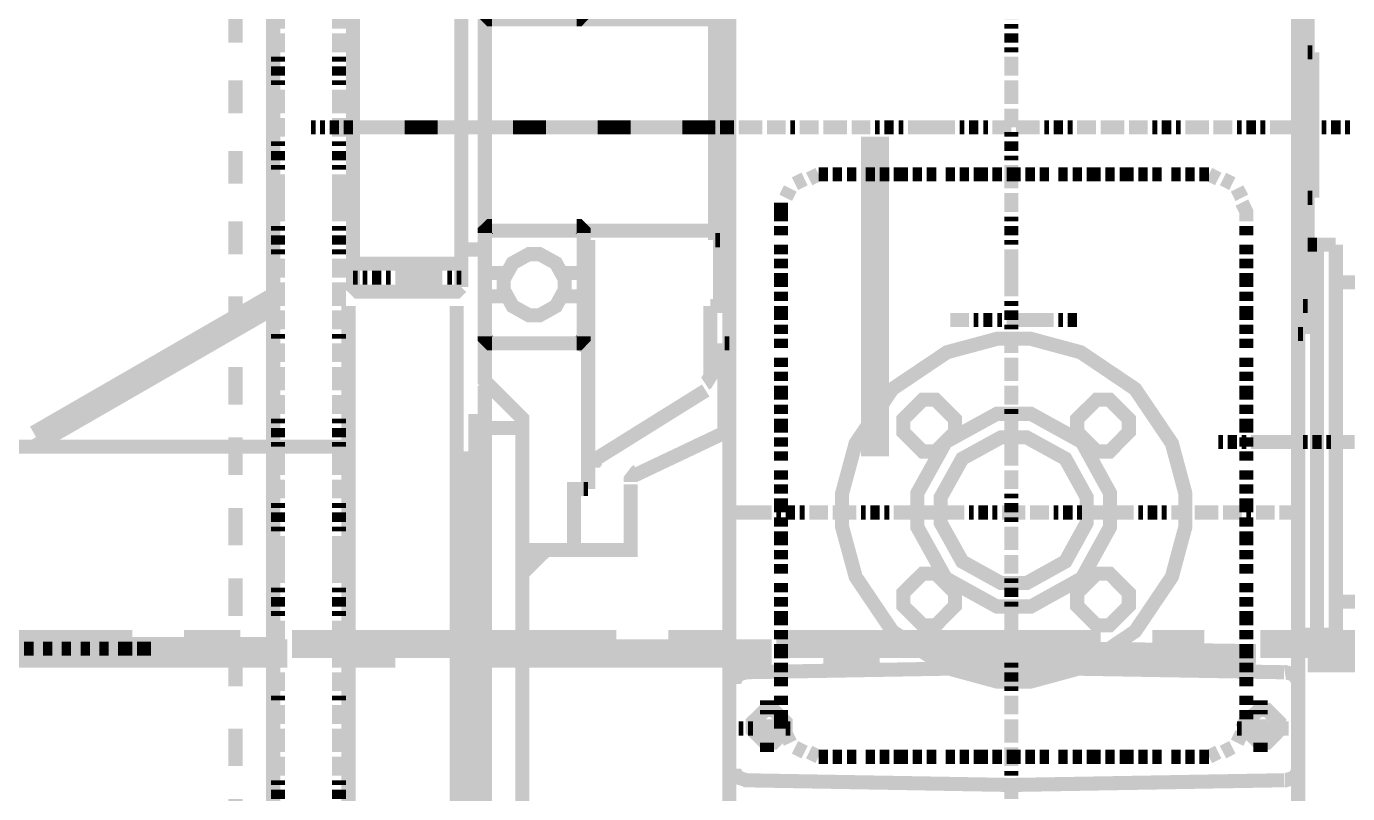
# Model space of a CAD drawing. Extents: x 0.2 to 11.5, y 0.7 to 15.9.
# Drawn here: x 8.4547 to 8.9231, y 9.263 to 9.5353 of the extents above; entities that cross this region are included whole.
import ezdxf

# ---------------------------------------------------------------- set-up
doc = ezdxf.new("R2010")
doc.units = 0
doc.layers.get('0').update_dxf_attribs({"linetype": 'CONTINUOUS'})

msp = doc.modelspace()

# ---------------------------------------------------------------- linework, layer by layer
at = {"color": 5, "const_width": 0.005}
for points in [[(8.54221, 4.55778), (8.54221, 14.0694)], [(8.54221, 9.96278), (8.54221, 4.91943)], [(8.52886, 9.52946), (8.52886, 9.54113)], [(8.52886, 9.50444), (8.52886, 9.51611)], [(8.52886, 9.47944), (8.52886, 9.4911)], [(8.52886, 9.45443), (8.52886, 9.4661)], [(8.52886, 9.42611), (8.52886, 9.43946)], [(8.52886, 9.4011), (8.52886, 9.41444)], [(8.52886, 9.37608), (8.52886, 9.38943)], [(8.52886, 9.35113), (8.52886, 9.36442)], [(8.52886, 9.32611), (8.52886, 9.33946)], [(8.52886, 9.30111), (8.52886, 9.31446)], [(8.52886, 9.27279), (8.52886, 9.28614)], [(8.52886, 9.24778), (8.52886, 9.26113)]]:
    msp.add_lwpolyline(points, dxfattribs=at)
at = {"color": 1}
for points, const_width in [([(8.70389, 9.25776), (8.70389, 9.65608)], 0.005), ([(8.90554, 9.25776), (8.90554, 9.65608)], 0.005), ([(8.57053, 9.49946), (8.57053, 9.55778), (8.57221, 9.55946), (8.60721, 9.55946), (8.60889, 9.55778)], 0.005), ([(8.60889, 9.49946), (8.60889, 9.55778)], 0.005), ([(8.54389, 9.53444), (8.54389, 9.53614), (8.54389, 9.53776), (8.54389, 9.53944), (8.54389, 9.54113), (8.54389, 9.54275)], 0.005), ([(8.54389, 9.53444), (8.54389, 9.53614), (8.54389, 9.53776), (8.54389, 9.53944), (8.54389, 9.54113), (8.54389, 9.54275)], 0.005), ([(8.56554, 9.53444), (8.56554, 9.53614), (8.56554, 9.53776), (8.56554, 9.53944), (8.56554, 9.54113), (8.56554, 9.54275)], 0.005), ([(8.56554, 9.53444), (8.56554, 9.53614), (8.56554, 9.53776), (8.56554, 9.53944), (8.56554, 9.54113), (8.56554, 9.54275)], 0.005), ([(8.61724, 9.45611), (8.61724, 9.54443)], 0.005), ([(8.61724, 9.53776), (8.69889, 9.53776)], 0.005), ([(8.54389, 9.5261), (8.54389, 9.52778), (8.54389, 9.52946), (8.54389, 9.53108), (8.54389, 9.53276)], 0.005), ([(8.54389, 9.5261), (8.54389, 9.52778), (8.54389, 9.52946), (8.54389, 9.53108), (8.54389, 9.53276)], 0.005), ([(8.56554, 9.5261), (8.56554, 9.52778), (8.56554, 9.52946), (8.56554, 9.53108), (8.56554, 9.53276)], 0.005), ([(8.56554, 9.5261), (8.56554, 9.52778), (8.56554, 9.52946), (8.56554, 9.53108), (8.56554, 9.53276)], 0.005), ([(8.54389, 9.52279), (8.54389, 9.52447)], 0.005), ([(8.54389, 9.52279), (8.54389, 9.52447)], 0.005), ([(8.56554, 9.52279), (8.56554, 9.52447)], 0.005), ([(8.56554, 9.52279), (8.56554, 9.52447)], 0.005), ([(8.54389, 9.51779), (8.54389, 9.51942), (8.54389, 9.52111)], 0.005), ([(8.54389, 9.51779), (8.54389, 9.51942), (8.54389, 9.52111)], 0.005), ([(8.56554, 9.51779), (8.56554, 9.51942), (8.56554, 9.52111)], 0.005), ([(8.56554, 9.51779), (8.56554, 9.51942), (8.56554, 9.52111)], 0.005), ([(8.54389, 9.51443), (8.54389, 9.51611)], 0.005), ([(8.54389, 9.51443), (8.54389, 9.51611)], 0.005), ([(8.56554, 9.51443), (8.56554, 9.51611)], 0.005), ([(8.56554, 9.51443), (8.56554, 9.51611)], 0.005), ([(8.54389, 9.50444), (8.54389, 9.50612), (8.54389, 9.50776), (8.54389, 9.50944), (8.54389, 9.51113), (8.54389, 9.51281)], 0.005), ([(8.54389, 9.50444), (8.54389, 9.50612), (8.54389, 9.50776), (8.54389, 9.50944), (8.54389, 9.51113), (8.54389, 9.51281)], 0.005), ([(8.56554, 9.50444), (8.56554, 9.50612), (8.56554, 9.50776), (8.56554, 9.50944), (8.56554, 9.51113), (8.56554, 9.51281)], 0.005), ([(8.56554, 9.50444), (8.56554, 9.50612), (8.56554, 9.50776), (8.56554, 9.50944), (8.56554, 9.51113), (8.56554, 9.51281)], 0.005), ([(8.54389, 9.4961), (8.54389, 9.49778), (8.54389, 9.49946), (8.54389, 9.50108), (8.54389, 9.50276)], 0.005), ([(8.54389, 9.4961), (8.54389, 9.49778), (8.54389, 9.49946), (8.54389, 9.50108), (8.54389, 9.50276)], 0.005), ([(8.56554, 9.4961), (8.56554, 9.49778), (8.56554, 9.49946), (8.56554, 9.50108), (8.56554, 9.50276)], 0.005), ([(8.56554, 9.4961), (8.56554, 9.49778), (8.56554, 9.49946), (8.56554, 9.50108), (8.56554, 9.50276)], 0.005), ([(8.57053, 9.49946), (8.57053, 9.44276), (8.57221, 9.44114), (8.60721, 9.44114), (8.60889, 9.44276)], 0.005), ([(8.60889, 9.49946), (8.60889, 9.44276)], 0.005), ([(8.54389, 9.49278), (8.54389, 9.49447)], 0.005), ([(8.54389, 9.49278), (8.54389, 9.49447)], 0.005), ([(8.54389, 9.48779), (8.54389, 9.48942), (8.54389, 9.4911)], 0.005), ([(8.54389, 9.48779), (8.54389, 9.48942), (8.54389, 9.4911)], 0.005), ([(8.56554, 9.49278), (8.56554, 9.49447)], 0.005), ([(8.56554, 9.49278), (8.56554, 9.49447)], 0.005), ([(8.56554, 9.48779), (8.56554, 9.48942), (8.56554, 9.4911)], 0.005), ([(8.56554, 9.48779), (8.56554, 9.48942), (8.56554, 9.4911)], 0.005), ([(8.54389, 9.48443), (8.54389, 9.48611)], 0.005), ([(8.54389, 9.48443), (8.54389, 9.48611)], 0.005), ([(8.56554, 9.48443), (8.56554, 9.48611)], 0.005), ([(8.56554, 9.48443), (8.56554, 9.48611)], 0.005), ([(8.54389, 9.4661), (8.54389, 9.46778), (8.54389, 9.46946), (8.54389, 9.47114), (8.54389, 9.47276), (8.54389, 9.47444), (8.54389, 9.47613), (8.54389, 9.47775), (8.54389, 9.47944), (8.54389, 9.48112), (8.54389, 9.48281)], 0.005), ([(8.54389, 9.4661), (8.54389, 9.46778), (8.54389, 9.46946), (8.54389, 9.47114), (8.54389, 9.47276), (8.54389, 9.47444), (8.54389, 9.47613), (8.54389, 9.47775), (8.54389, 9.47944), (8.54389, 9.48112), (8.54389, 9.48281)], 0.005), ([(8.56554, 9.4661), (8.56554, 9.46778), (8.56554, 9.46946), (8.56554, 9.47114), (8.56554, 9.47276), (8.56554, 9.47444), (8.56554, 9.47613), (8.56554, 9.47775), (8.56554, 9.47944), (8.56554, 9.48112), (8.56554, 9.48281)], 0.005), ([(8.56554, 9.4661), (8.56554, 9.46778), (8.56554, 9.46946), (8.56554, 9.47114), (8.56554, 9.47276), (8.56554, 9.47444), (8.56554, 9.47613), (8.56554, 9.47775), (8.56554, 9.47944), (8.56554, 9.48112), (8.56554, 9.48281)], 0.005), ([(8.54389, 9.46278), (8.54389, 9.46446)], 0.005), ([(8.54389, 9.46278), (8.54389, 9.46446)], 0.005), ([(8.56554, 9.46278), (8.56554, 9.46446)], 0.005), ([(8.56554, 9.46278), (8.56554, 9.46446)], 0.005), ([(8.61724, 9.46278), (8.69889, 9.46278)], 0.005), ([(8.54389, 9.45779), (8.54389, 9.45942), (8.54389, 9.4611)], 0.005), ([(8.54389, 9.45779), (8.54389, 9.45942), (8.54389, 9.4611)], 0.005), ([(8.56554, 9.45779), (8.56554, 9.45942), (8.56554, 9.4611)], 0.005), ([(8.56554, 9.45779), (8.56554, 9.45942), (8.56554, 9.4611)], 0.005), ([(8.54389, 9.45443), (8.54389, 9.45611)], 0.005), ([(8.54389, 9.45443), (8.54389, 9.45611)], 0.005), ([(8.56554, 9.45443), (8.56554, 9.45611)], 0.005), ([(8.56554, 9.45443), (8.56554, 9.45611)], 0.005), ([(8.60889, 9.45611), (8.61724, 9.45611)], 0.005), ([(8.9089, 9.45779), (8.91222, 9.45779)], 0.005), ([(8.91889, 9.45779), (8.91222, 9.45779)], 0.005), ([(8.91889, 9.45779), (8.91889, 9.31944)], 0.005), ([(8.54389, 9.44612), (8.54389, 9.44775), (8.54389, 9.44943), (8.54389, 9.45111), (8.54389, 9.45281)], 0.005), ([(8.54389, 9.44612), (8.54389, 9.44775), (8.54389, 9.44943), (8.54389, 9.45111), (8.54389, 9.45281)], 0.005), ([(8.56554, 9.44612), (8.56554, 9.44775), (8.56554, 9.44943), (8.56554, 9.45111), (8.56554, 9.45281)], 0.005), ([(8.56554, 9.44612), (8.56554, 9.44775), (8.56554, 9.44943), (8.56554, 9.45111), (8.56554, 9.45281)], 0.005), ([(8.54389, 9.43608), (8.54389, 9.43778), (8.54389, 9.43946), (8.54389, 9.44114), (8.54389, 9.44276), (8.54389, 9.44444)], 0.005), ([(8.54389, 9.43608), (8.54389, 9.43778), (8.54389, 9.43946), (8.54389, 9.44114), (8.54389, 9.44276), (8.54389, 9.44444)], 0.005), ([(8.56554, 9.43608), (8.56554, 9.43778), (8.56554, 9.43946), (8.56554, 9.44114), (8.56554, 9.44276), (8.56554, 9.44444)], 0.005), ([(8.56554, 9.43608), (8.56554, 9.43778), (8.56554, 9.43946), (8.56554, 9.44114), (8.56554, 9.44276), (8.56554, 9.44444)], 0.005), ([(8.93386, 9.44775), (8.93056, 9.44444), (8.91889, 9.44444)], 0.005), ([(8.54389, 9.42779), (8.54389, 9.42947), (8.54389, 9.4311), (8.54389, 9.43278), (8.54389, 9.43446)], 0.005), ([(8.54389, 9.42779), (8.54389, 9.42947), (8.54389, 9.4311), (8.54389, 9.43278), (8.54389, 9.43446)], 0.005), ([(8.56554, 9.42779), (8.56554, 9.42947), (8.56554, 9.4311), (8.56554, 9.43278), (8.56554, 9.43446)], 0.005), ([(8.56554, 9.42779), (8.56554, 9.42947), (8.56554, 9.4311), (8.56554, 9.43278), (8.56554, 9.43446)], 0.005), ([(8.54389, 9.42443), (8.54389, 9.42611)], 0.005), ([(8.54389, 9.42443), (8.54389, 9.42611)], 0.005), ([(8.56554, 9.42443), (8.56554, 9.42611)], 0.005), ([(8.56554, 9.42443), (8.56554, 9.42611)], 0.005), ([(8.54389, 9.41613), (8.54389, 9.41775), (8.54389, 9.41943), (8.54389, 9.42111), (8.54389, 9.42279)], 0.005), ([(8.54389, 9.41613), (8.54389, 9.41775), (8.54389, 9.41943), (8.54389, 9.42111), (8.54389, 9.42279)], 0.005), ([(8.56554, 9.41613), (8.56554, 9.41775), (8.56554, 9.41943), (8.56554, 9.42111), (8.56554, 9.42279)], 0.005), ([(8.56554, 9.41613), (8.56554, 9.41775), (8.56554, 9.41943), (8.56554, 9.42111), (8.56554, 9.42279)], 0.005), ([(8.61724, 9.39279), (8.63053, 9.39279), (8.63053, 9.39611), (8.61724, 9.40944), (8.61724, 9.42111), (8.61724, 9.42279), (8.65056, 9.42279)], 0.005), ([(8.65056, 9.42279), (8.65386, 9.42111)], 0.005), ([(8.65386, 9.3711), (8.65386, 9.42111)], 0.005), ([(8.54389, 9.40608), (8.54389, 9.40776), (8.54389, 9.40944), (8.54389, 9.41114), (8.54389, 9.41276), (8.54389, 9.41444)], 0.005), ([(8.54389, 9.40608), (8.54389, 9.40776), (8.54389, 9.40944), (8.54389, 9.41114), (8.54389, 9.41276), (8.54389, 9.41444)], 0.005), ([(8.56554, 9.40608), (8.56554, 9.40776), (8.56554, 9.40944), (8.56554, 9.41114), (8.56554, 9.41276), (8.56554, 9.41444)], 0.005), ([(8.56554, 9.40608), (8.56554, 9.40776), (8.56554, 9.40944), (8.56554, 9.41114), (8.56554, 9.41276), (8.56554, 9.41444)], 0.005), ([(8.54389, 9.39779), (8.54389, 9.39947), (8.54389, 9.4011), (8.54389, 9.40278), (8.54389, 9.40446)], 0.005), ([(8.54389, 9.39779), (8.54389, 9.39947), (8.54389, 9.4011), (8.54389, 9.40278), (8.54389, 9.40446)], 0.005), ([(8.56554, 9.39779), (8.56554, 9.39947), (8.56554, 9.4011), (8.56554, 9.40278), (8.56554, 9.40446)], 0.005), ([(8.56554, 9.39779), (8.56554, 9.39947), (8.56554, 9.4011), (8.56554, 9.40278), (8.56554, 9.40446)], 0.005), ([(8.54389, 9.39442), (8.54389, 9.39611)], 0.005), ([(8.54389, 9.39442), (8.54389, 9.39611)], 0.005), ([(8.54389, 9.38943), (8.54389, 9.39111), (8.54389, 9.39279)], 0.005), ([(8.54389, 9.38943), (8.54389, 9.39111), (8.54389, 9.39279)], 0.005), ([(8.56554, 9.39442), (8.56554, 9.39611)], 0.005), ([(8.56554, 9.39442), (8.56554, 9.39611)], 0.005), ([(8.56554, 9.38943), (8.56554, 9.39111), (8.56554, 9.39279)], 0.005), ([(8.56554, 9.38943), (8.56554, 9.39111), (8.56554, 9.39279)], 0.005), ([(8.61724, 9.14111), (8.61724, 9.39279)], 0.005), ([(8.63053, 9.04113), (8.63053, 9.39279)], 0.005), ([(8.54389, 9.38613), (8.54389, 9.38781)], 0.005), ([(8.54389, 9.38613), (8.54389, 9.38781)], 0.005), ([(8.56554, 9.38613), (8.56554, 9.38781)], 0.005), ([(8.56554, 9.38613), (8.56554, 9.38781)], 0.005), ([(8.54389, 9.37608), (8.54389, 9.37776), (8.54389, 9.37944), (8.54389, 9.38112), (8.54389, 9.38276), (8.54389, 9.38444)], 0.005), ([(8.54389, 9.37608), (8.54389, 9.37776), (8.54389, 9.37944), (8.54389, 9.38112), (8.54389, 9.38276), (8.54389, 9.38444)], 0.005), ([(8.56554, 9.37608), (8.56554, 9.37776), (8.56554, 9.37944), (8.56554, 9.38112), (8.56554, 9.38276), (8.56554, 9.38444)], 0.005), ([(8.56554, 9.37608), (8.56554, 9.37776), (8.56554, 9.37944), (8.56554, 9.38112), (8.56554, 9.38276), (8.56554, 9.38444)], 0.005), ([(8.54389, 9.36778), (8.54389, 9.36947), (8.54389, 9.3711), (8.54389, 9.37278), (8.54389, 9.37446)], 0.005), ([(8.54389, 9.36778), (8.54389, 9.36947), (8.54389, 9.3711), (8.54389, 9.37278), (8.54389, 9.37446)], 0.005), ([(8.56554, 9.36778), (8.56554, 9.36947), (8.56554, 9.3711), (8.56554, 9.37278), (8.56554, 9.37446)], 0.005), ([(8.56554, 9.36778), (8.56554, 9.36947), (8.56554, 9.3711), (8.56554, 9.37278), (8.56554, 9.37446)], 0.005), ([(8.64887, 9.34944), (8.64887, 9.3711), (8.65224, 9.3711)], 0.005), ([(8.65386, 9.3711), (8.65224, 9.3711)], 0.005), ([(8.54389, 9.36442), (8.54389, 9.3661)], 0.005), ([(8.54389, 9.36442), (8.54389, 9.3661)], 0.005), ([(8.56554, 9.36442), (8.56554, 9.3661)], 0.005), ([(8.56554, 9.36442), (8.56554, 9.3661)], 0.005), ([(8.54389, 9.35943), (8.54389, 9.36111), (8.54389, 9.36279)], 0.005), ([(8.54389, 9.35943), (8.54389, 9.36111), (8.54389, 9.36279)], 0.005), ([(8.56554, 9.35943), (8.56554, 9.36111), (8.56554, 9.36279)], 0.005), ([(8.56554, 9.35943), (8.56554, 9.36111), (8.56554, 9.36279)], 0.005), ([(8.63053, 9.36279), (8.63053, 9.34944), (8.64887, 9.34944)], 0.005), ([(8.54389, 9.35612), (8.54389, 9.35781)], 0.005), ([(8.54389, 9.35612), (8.54389, 9.35781)], 0.005), ([(8.56554, 9.35612), (8.56554, 9.35781)], 0.005), ([(8.56554, 9.35612), (8.56554, 9.35781)], 0.005), ([(8.54389, 9.33778), (8.54389, 9.33946), (8.54389, 9.3411), (8.54389, 9.34278), (8.54389, 9.34446), (8.54389, 9.34614), (8.54389, 9.34776), (8.54389, 9.34944), (8.54389, 9.35113), (8.54389, 9.35275), (8.54389, 9.35444)], 0.005), ([(8.54389, 9.33778), (8.54389, 9.33946), (8.54389, 9.3411), (8.54389, 9.34278), (8.54389, 9.34446), (8.54389, 9.34614), (8.54389, 9.34776), (8.54389, 9.34944), (8.54389, 9.35113), (8.54389, 9.35275), (8.54389, 9.35444)], 0.005), ([(8.56554, 9.33778), (8.56554, 9.33946), (8.56554, 9.3411), (8.56554, 9.34278), (8.56554, 9.34446), (8.56554, 9.34614), (8.56554, 9.34776), (8.56554, 9.34944), (8.56554, 9.35113), (8.56554, 9.35275), (8.56554, 9.35444)], 0.005), ([(8.56554, 9.33778), (8.56554, 9.33946), (8.56554, 9.3411), (8.56554, 9.34278), (8.56554, 9.34446), (8.56554, 9.34614), (8.56554, 9.34776), (8.56554, 9.34944), (8.56554, 9.35113), (8.56554, 9.35275), (8.56554, 9.35444)], 0.005), ([(8.54389, 9.33442), (8.54389, 9.3361)], 0.005), ([(8.54389, 9.33442), (8.54389, 9.3361)], 0.005), ([(8.54389, 9.32943), (8.54389, 9.33111), (8.54389, 9.33279)], 0.005), ([(8.54389, 9.32943), (8.54389, 9.33111), (8.54389, 9.33279)], 0.005), ([(8.56554, 9.33442), (8.56554, 9.3361)], 0.005), ([(8.56554, 9.33442), (8.56554, 9.3361)], 0.005), ([(8.56554, 9.32943), (8.56554, 9.33111), (8.56554, 9.33279)], 0.005), ([(8.56554, 9.32943), (8.56554, 9.33111), (8.56554, 9.33279)], 0.005), ([(8.54389, 9.32611), (8.54389, 9.32781)], 0.005), ([(8.54389, 9.32611), (8.54389, 9.32781)], 0.005), ([(8.56554, 9.32611), (8.56554, 9.32781)], 0.005), ([(8.56554, 9.32611), (8.56554, 9.32781)], 0.005), ([(8.93386, 9.32781), (8.93056, 9.33111), (8.91889, 9.33111)], 0.005), ([(8.54389, 9.31776), (8.54389, 9.31944), (8.54389, 9.32112), (8.54389, 9.32275), (8.54389, 9.32443)], 0.005), ([(8.54389, 9.31776), (8.54389, 9.31944), (8.54389, 9.32112), (8.54389, 9.32275), (8.54389, 9.32443)], 0.005), ([(8.56554, 9.31776), (8.56554, 9.31944), (8.56554, 9.32112), (8.56554, 9.32275), (8.56554, 9.32443)], 0.005), ([(8.56554, 9.31776), (8.56554, 9.31944), (8.56554, 9.32112), (8.56554, 9.32275), (8.56554, 9.32443)], 0.005), ([(8.37722, 9.31614), (8.49224, 9.31614)], 0.01), ([(8.51058, 9.31614), (8.53054, 9.31614)], 0.01), ([(8.54889, 9.31614), (8.6639, 9.31614)], 0.01), ([(8.68224, 9.31614), (8.70221, 9.31614)], 0.01), ([(8.72054, 9.31614), (8.83556, 9.31614)], 0.01), ([(8.85389, 9.31614), (8.87224, 9.31614)], 0.01), ([(8.89219, 9.31614), (9.00553, 9.31614)], 0.01), ([(8.90554, 9.31944), (8.91222, 9.31944)], 0.005), ([(8.91889, 9.31944), (8.91222, 9.31944)], 0.005), ([(8.43386, 9.31278), (8.54719, 9.31278)], 0.01), ([(8.54389, 9.30778), (8.54389, 9.30946), (8.54389, 9.31108), (8.54389, 9.31278), (8.54389, 9.31446), (8.54389, 9.31614)], 0.005), ([(8.54389, 9.30778), (8.54389, 9.30946), (8.54389, 9.31108), (8.54389, 9.31278), (8.54389, 9.31446), (8.54389, 9.31614)], 0.005), ([(8.56722, 9.31278), (8.58556, 9.31278)], 0.01), ([(8.56554, 9.30778), (8.56554, 9.30946), (8.56554, 9.31108), (8.56554, 9.31278), (8.56554, 9.31446), (8.56554, 9.31614)], 0.005), ([(8.56554, 9.30778), (8.56554, 9.30946), (8.56554, 9.31108), (8.56554, 9.31278), (8.56554, 9.31446), (8.56554, 9.31614)], 0.005), ([(8.60558, 9.31278), (8.71892, 9.31278)], 0.01), ([(8.73719, 9.31278), (8.75722, 9.31278)], 0.01), ([(8.77556, 9.31278), (8.89057, 9.31108)], 0.01), ([(8.9089, 9.31108), (8.92888, 9.31108)], 0.01), ([(8.54389, 9.29943), (8.54389, 9.30111), (8.54389, 9.30279), (8.54389, 9.30447), (8.54389, 9.3061)], 0.005), ([(8.54389, 9.29943), (8.54389, 9.30111), (8.54389, 9.30279), (8.54389, 9.30447), (8.54389, 9.3061)], 0.005), ([(8.56554, 9.29943), (8.56554, 9.30111), (8.56554, 9.30279), (8.56554, 9.30447), (8.56554, 9.3061)], 0.005), ([(8.56554, 9.29943), (8.56554, 9.30111), (8.56554, 9.30279), (8.56554, 9.30447), (8.56554, 9.3061)], 0.005), ([(8.54389, 9.29611), (8.54389, 9.29779)], 0.005), ([(8.54389, 9.29611), (8.54389, 9.29779)], 0.005), ([(8.54389, 9.28776), (8.54389, 9.28944), (8.54389, 9.29113), (8.54389, 9.29275), (8.54389, 9.29443)], 0.005), ([(8.54389, 9.28776), (8.54389, 9.28944), (8.54389, 9.29113), (8.54389, 9.29275), (8.54389, 9.29443)], 0.005), ([(8.56554, 9.29611), (8.56554, 9.29779)], 0.005), ([(8.56554, 9.29611), (8.56554, 9.29779)], 0.005), ([(8.56554, 9.28776), (8.56554, 9.28944), (8.56554, 9.29113), (8.56554, 9.29275), (8.56554, 9.29443)], 0.005), ([(8.56554, 9.28776), (8.56554, 9.28944), (8.56554, 9.29113), (8.56554, 9.29275), (8.56554, 9.29443)], 0.005), ([(8.54389, 9.27778), (8.54389, 9.27946), (8.54389, 9.28108), (8.54389, 9.28276), (8.54389, 9.28444), (8.54389, 9.28614)], 0.005), ([(8.54389, 9.27778), (8.54389, 9.27946), (8.54389, 9.28108), (8.54389, 9.28276), (8.54389, 9.28444), (8.54389, 9.28614)], 0.005), ([(8.56554, 9.27778), (8.56554, 9.27946), (8.56554, 9.28108), (8.56554, 9.28276), (8.56554, 9.28444), (8.56554, 9.28614)], 0.005), ([(8.56554, 9.27778), (8.56554, 9.27946), (8.56554, 9.28108), (8.56554, 9.28276), (8.56554, 9.28444), (8.56554, 9.28614)], 0.005), ([(8.54389, 9.26942), (8.54389, 9.27111), (8.54389, 9.27279), (8.54389, 9.27447), (8.54389, 9.2761)], 0.005), ([(8.54389, 9.26942), (8.54389, 9.27111), (8.54389, 9.27279), (8.54389, 9.27447), (8.54389, 9.2761)], 0.005), ([(8.56554, 9.26942), (8.56554, 9.27111), (8.56554, 9.27279), (8.56554, 9.27447), (8.56554, 9.2761)], 0.005), ([(8.56554, 9.26942), (8.56554, 9.27111), (8.56554, 9.27279), (8.56554, 9.27447), (8.56554, 9.2761)], 0.005), ([(8.54389, 9.26611), (8.54389, 9.26779)], 0.005), ([(8.54389, 9.26611), (8.54389, 9.26779)], 0.005), ([(8.56554, 9.26611), (8.56554, 9.26779)], 0.005), ([(8.56554, 9.26611), (8.56554, 9.26779)], 0.005), ([(8.54389, 9.26113), (8.54389, 9.26281), (8.54389, 9.26443)], 0.005), ([(8.54389, 9.26113), (8.54389, 9.26281), (8.54389, 9.26443)], 0.005), ([(8.56554, 9.26113), (8.56554, 9.26281), (8.56554, 9.26443)], 0.005), ([(8.56554, 9.26113), (8.56554, 9.26281), (8.56554, 9.26443)], 0.005)]:
    msp.add_lwpolyline(points, dxfattribs=dict(at, const_width=const_width))
at = {"color": 2, "const_width": 0.005}
for points in [[(8.90722, 9.5861), (8.90722, 9.56446), (8.90722, 9.43608)], [(8.9089, 9.56446), (8.9089, 9.5261), (8.9089, 9.47444)], [(8.80388, 9.54611), (8.80388, 9.54443), (8.80388, 9.54275), (8.80388, 9.54113), (8.80388, 9.53944), (8.80388, 9.53776)], [(8.80388, 9.53614), (8.80388, 9.53444)], [(8.80388, 9.53276), (8.80388, 9.53108), (8.80388, 9.52946)], [(8.80388, 9.52778), (8.80388, 9.5261)], [(8.80388, 9.52447), (8.80388, 9.52279), (8.80388, 9.52111), (8.80388, 9.51942), (8.80388, 9.51779)], [(8.91054, 9.5261), (8.9089, 9.5261)], [(8.91054, 9.5261), (8.91054, 9.47444)], [(8.80388, 9.51611), (8.80388, 9.51443), (8.80388, 9.51281), (8.80388, 9.51113), (8.80388, 9.50944), (8.80388, 9.50776)], [(8.80388, 9.50612), (8.80388, 9.50444), (8.80388, 9.50276), (8.80388, 9.50108), (8.80388, 9.49946)], [(8.55556, 9.49946), (8.55724, 9.49946)], [(8.55886, 9.49946), (8.56054, 9.49946)], [(8.56222, 9.49946), (8.56392, 9.49946), (8.56554, 9.49946)], [(8.56722, 9.49946), (8.5689, 9.49946)], [(8.5689, 9.49946), (8.57053, 9.49946)], [(8.57053, 9.49946), (8.57221, 9.49946), (8.57389, 9.49946), (8.57557, 9.49946), (8.57721, 9.49946)], [(8.57221, 9.49946), (8.57389, 9.49946), (8.57557, 9.49946), (8.57721, 9.49946), (8.57889, 9.49946)], [(8.57889, 9.49946), (8.58057, 9.49946), (8.58225, 9.49946), (8.58388, 9.49946), (8.58556, 9.49946), (8.58724, 9.49946)], [(8.58057, 9.49946), (8.58225, 9.49946), (8.58388, 9.49946), (8.58556, 9.49946), (8.58724, 9.49946), (8.58886, 9.49946)], [(8.58886, 9.49946), (8.59056, 9.49946)], [(8.59056, 9.49946), (8.59224, 9.49946)], [(8.59224, 9.49946), (8.59392, 9.49946), (8.59554, 9.49946)], [(8.59392, 9.49946), (8.59554, 9.49946), (8.59722, 9.49946)], [(8.59722, 9.49946), (8.5989, 9.49946)], [(8.5989, 9.49946), (8.60053, 9.49946)], [(8.60053, 9.49946), (8.60221, 9.49946), (8.60389, 9.49946), (8.60558, 9.49946), (8.60721, 9.49946)], [(8.60221, 9.49946), (8.60389, 9.49946), (8.60558, 9.49946), (8.60721, 9.49946), (8.60889, 9.49946)], [(8.60889, 9.49946), (8.61057, 9.49946), (8.61219, 9.49946), (8.61387, 9.49946), (8.61556, 9.49946), (8.61724, 9.49946)], [(8.61057, 9.49946), (8.61219, 9.49946), (8.61387, 9.49946), (8.61556, 9.49946), (8.61724, 9.49946), (8.61888, 9.49946)], [(8.61888, 9.49946), (8.62056, 9.49946), (8.62224, 9.49946), (8.62392, 9.49946), (8.62554, 9.49946)], [(8.62056, 9.49946), (8.62224, 9.49946), (8.62392, 9.49946), (8.62554, 9.49946), (8.62722, 9.49946)], [(8.62722, 9.49946), (8.6289, 9.49946)], [(8.6289, 9.49946), (8.63053, 9.49946)], [(8.63053, 9.49946), (8.63222, 9.49946), (8.6339, 9.49946)], [(8.63222, 9.49946), (8.6339, 9.49946), (8.63558, 9.49946)], [(8.63558, 9.49946), (8.63721, 9.49946)], [(8.63721, 9.49946), (8.63889, 9.49946)], [(8.63889, 9.49946), (8.64057, 9.49946), (8.64219, 9.49946), (8.64388, 9.49946), (8.64556, 9.49946), (8.64725, 9.49946)], [(8.64057, 9.49946), (8.64219, 9.49946), (8.64388, 9.49946), (8.64556, 9.49946), (8.64725, 9.49946), (8.64887, 9.49946)], [(8.64887, 9.49946), (8.65056, 9.49946), (8.65224, 9.49946), (8.65386, 9.49946), (8.65554, 9.49946)], [(8.65056, 9.49946), (8.65224, 9.49946), (8.65386, 9.49946), (8.65554, 9.49946), (8.65722, 9.49946)], [(8.65722, 9.49946), (8.6589, 9.49946)], [(8.6589, 9.49946), (8.66054, 9.49946)], [(8.66054, 9.49946), (8.66222, 9.49946), (8.6639, 9.49946)], [(8.66222, 9.49946), (8.6639, 9.49946), (8.66558, 9.49946)], [(8.66558, 9.49946), (8.66721, 9.49946)], [(8.66721, 9.49946), (8.66889, 9.49946)], [(8.66889, 9.49946), (8.67057, 9.49946), (8.67219, 9.49946), (8.67389, 9.49946), (8.67557, 9.49946), (8.67725, 9.49946), (8.67888, 9.49946), (8.68056, 9.49946), (8.68224, 9.49946), (8.68386, 9.49946), (8.68554, 9.49946)], [(8.67057, 9.49946), (8.67219, 9.49946), (8.67389, 9.49946), (8.67557, 9.49946), (8.67725, 9.49946), (8.67888, 9.49946), (8.68056, 9.49946), (8.68224, 9.49946), (8.68386, 9.49946), (8.68554, 9.49946), (8.68722, 9.49946)], [(8.68722, 9.49946), (8.68892, 9.49946)], [(8.68892, 9.49946), (8.69054, 9.49946)], [(8.69054, 9.49946), (8.69222, 9.49946), (8.6939, 9.49946)], [(8.69222, 9.49946), (8.6939, 9.49946), (8.69553, 9.49946)], [(8.69553, 9.49946), (8.69721, 9.49946)], [(8.69721, 9.49946), (8.69889, 9.49946)], [(8.69889, 9.49946), (8.70057, 9.49946), (8.70221, 9.49946), (8.70389, 9.49946), (8.70557, 9.49946)], [(8.70057, 9.49946), (8.70221, 9.49946), (8.70389, 9.49946), (8.70557, 9.49946)], [(8.70725, 9.49946), (8.70888, 9.49946), (8.71056, 9.49946), (8.71224, 9.49946), (8.71386, 9.49946), (8.71556, 9.49946)], [(8.71724, 9.49946), (8.71892, 9.49946), (8.72054, 9.49946), (8.72222, 9.49946), (8.7239, 9.49946)], [(8.72553, 9.49946), (8.72721, 9.49946)], [(8.72889, 9.49946), (8.73058, 9.49946), (8.73221, 9.49946), (8.73389, 9.49946), (8.73557, 9.49946)], [(8.73719, 9.49946), (8.73887, 9.49946), (8.74056, 9.49946), (8.74224, 9.49946), (8.74388, 9.49946), (8.74556, 9.49946)], [(8.74724, 9.49946), (8.74892, 9.49946), (8.75054, 9.49946), (8.75222, 9.49946), (8.7539, 9.49946)], [(8.75553, 9.49946), (8.75722, 9.49946)], [(8.7589, 9.49946), (8.76058, 9.49946), (8.76221, 9.49946)], [(8.76389, 9.49946), (8.76557, 9.49946)], [(8.76719, 9.49946), (8.76888, 9.49946), (8.77056, 9.49946), (8.77225, 9.49946), (8.77387, 9.49946), (8.77556, 9.49946), (8.77724, 9.49946), (8.77886, 9.49946), (8.78054, 9.49946), (8.78222, 9.49946), (8.7839, 9.49946)], [(8.78554, 9.49946), (8.78722, 9.49946)], [(8.7889, 9.49946), (8.79058, 9.49946), (8.79221, 9.49946)], [(8.79389, 9.49946), (8.79557, 9.49946)], [(8.79719, 9.49946), (8.79889, 9.49946), (8.80057, 9.49946), (8.80225, 9.49946), (8.80388, 9.49946)], [(8.80388, 9.49778), (8.80388, 9.4961)], [(8.80556, 9.49946), (8.80724, 9.49946), (8.80886, 9.49946), (8.81054, 9.49946), (8.81222, 9.49946), (8.81392, 9.49946)], [(8.81554, 9.49946), (8.81722, 9.49946)], [(8.8189, 9.49946), (8.82053, 9.49946), (8.82221, 9.49946)], [(8.82389, 9.49946), (8.82557, 9.49946)], [(8.82721, 9.49946), (8.82889, 9.49946), (8.83057, 9.49946), (8.83225, 9.49946), (8.83388, 9.49946)], [(8.83556, 9.49946), (8.83724, 9.49946), (8.83886, 9.49946), (8.84056, 9.49946), (8.84224, 9.49946), (8.84392, 9.49946)], [(8.84554, 9.49946), (8.84722, 9.49946), (8.8489, 9.49946), (8.85053, 9.49946), (8.85221, 9.49946)], [(8.85389, 9.49946), (8.85558, 9.49946)], [(8.85721, 9.49946), (8.85889, 9.49946), (8.86057, 9.49946)], [(8.86219, 9.49946), (8.86387, 9.49946)], [(8.86556, 9.49946), (8.86724, 9.49946), (8.86888, 9.49946), (8.87056, 9.49946), (8.87224, 9.49946), (8.87392, 9.49946)], [(8.87554, 9.49946), (8.87722, 9.49946), (8.8789, 9.49946), (8.88053, 9.49946), (8.88222, 9.49946)], [(8.8839, 9.49946), (8.88558, 9.49946)], [(8.88721, 9.49946), (8.88889, 9.49946), (8.89057, 9.49946)], [(8.89219, 9.49946), (8.89388, 9.49946)], [(8.89556, 9.49946), (8.89725, 9.49946), (8.89887, 9.49946), (8.90056, 9.49946), (8.90224, 9.49946), (8.90386, 9.49946), (8.90554, 9.49946), (8.90722, 9.49946), (8.9089, 9.49946), (8.91054, 9.49946), (8.91222, 9.49946)], [(8.9139, 9.49946), (8.91558, 9.49946)], [(8.91721, 9.49946), (8.91889, 9.49946), (8.92057, 9.49946)], [(8.92219, 9.49946), (8.92389, 9.49946)], [(8.80388, 9.49447), (8.80388, 9.49278), (8.80388, 9.4911)], [(8.80388, 9.48942), (8.80388, 9.48779)], [(8.80388, 9.48611), (8.80388, 9.48443), (8.80388, 9.48281), (8.80388, 9.48112), (8.80388, 9.47944), (8.80388, 9.47775)], [(8.73557, 9.48281), (8.73221, 9.48112)], [(8.73557, 9.48281), (8.73887, 9.48281)], [(8.74056, 9.48281), (8.74388, 9.48281)], [(8.74556, 9.48281), (8.74892, 9.48281)], [(8.75222, 9.48281), (8.75553, 9.48281)], [(8.75722, 9.48281), (8.76058, 9.48281)], [(8.76221, 9.48281), (8.76719, 9.48281)], [(8.76888, 9.48281), (8.77225, 9.48281)], [(8.77387, 9.48281), (8.77724, 9.48281)], [(8.78054, 9.48281), (8.7839, 9.48281)], [(8.78554, 9.48281), (8.7889, 9.48281)], [(8.79058, 9.48281), (8.79557, 9.48281)], [(8.79719, 9.48281), (8.80057, 9.48281)], [(8.80225, 9.48281), (8.80724, 9.48281)], [(8.80886, 9.48281), (8.81222, 9.48281)], [(8.81392, 9.48281), (8.81722, 9.48281)], [(8.82053, 9.48281), (8.82389, 9.48281)], [(8.82557, 9.48281), (8.82889, 9.48281)], [(8.83057, 9.48281), (8.83556, 9.48281)], [(8.83724, 9.48281), (8.84056, 9.48281)], [(8.84224, 9.48281), (8.84722, 9.48281)], [(8.8489, 9.48281), (8.85221, 9.48281)], [(8.85389, 9.48281), (8.85721, 9.48281)], [(8.86057, 9.48281), (8.86387, 9.48281)], [(8.86556, 9.48281), (8.86888, 9.48281)], [(8.87056, 9.48281), (8.87392, 9.48281)], [(8.87722, 9.48112), (8.87392, 9.48281)], [(8.72553, 9.47775), (8.7239, 9.47444)], [(8.73058, 9.48112), (8.72721, 9.47944)], [(8.88222, 9.47944), (8.8789, 9.48112)], [(8.88558, 9.47444), (8.8839, 9.47775)], [(8.72222, 9.47276), (8.72222, 9.46946)], [(8.80388, 9.47613), (8.80388, 9.47444), (8.80388, 9.47276), (8.80388, 9.47114), (8.80388, 9.46946)], [(8.88721, 9.4661), (8.88721, 9.46946), (8.88558, 9.47276)], [(8.91054, 9.47444), (8.9089, 9.47444)], [(8.9089, 9.47444), (8.9089, 9.43608)], [(8.72222, 9.4661), (8.72222, 9.46946)], [(8.80388, 9.46778), (8.80388, 9.4661)], [(8.72222, 9.4611), (8.72222, 9.46446)], [(8.80388, 9.46446), (8.80388, 9.46278), (8.80388, 9.4611)], [(8.88721, 9.4611), (8.88721, 9.46446)], [(8.65386, 9.37776), (8.65386, 9.45942)], [(8.80388, 9.45942), (8.80388, 9.45779)], [(8.72222, 9.45443), (8.72222, 9.45779)], [(8.80388, 9.45611), (8.80388, 9.45443), (8.80388, 9.45281), (8.80388, 9.45111), (8.80388, 9.44943), (8.80388, 9.44775), (8.80388, 9.44612), (8.80388, 9.44444), (8.80388, 9.44276), (8.80388, 9.44114), (8.80388, 9.43946)], [(8.88721, 9.45443), (8.88721, 9.45779)], [(8.91222, 9.31944), (8.91222, 9.45779)], [(8.72222, 9.44943), (8.72222, 9.45281)], [(8.88721, 9.44943), (8.88721, 9.45281)], [(8.57053, 9.44612), (8.57221, 9.44612)], [(8.57389, 9.44612), (8.57557, 9.44612)], [(8.57721, 9.44612), (8.57889, 9.44612), (8.58057, 9.44612)], [(8.58225, 9.44612), (8.58388, 9.44612)], [(8.58556, 9.44612), (8.58724, 9.44612), (8.58886, 9.44612), (8.59056, 9.44612), (8.59224, 9.44612), (8.59392, 9.44612), (8.59554, 9.44612), (8.59722, 9.44612), (8.5989, 9.44612), (8.60053, 9.44612), (8.60221, 9.44612)], [(8.60389, 9.44612), (8.60558, 9.44612)], [(8.60721, 9.44612), (8.60889, 9.44612)], [(8.72222, 9.44276), (8.72222, 9.44775)], [(8.88721, 9.44276), (8.88721, 9.44775)], [(8.72222, 9.43778), (8.72222, 9.44114)], [(8.88721, 9.43778), (8.88721, 9.44114)], [(8.72222, 9.4311), (8.72222, 9.43608)], [(8.80388, 9.43778), (8.80388, 9.43608)], [(8.88721, 9.4311), (8.88721, 9.43608)], [(8.9089, 9.43608), (8.90722, 9.43608)], [(8.90722, 9.43608), (8.90722, 9.42611)], [(8.78222, 9.4311), (8.7839, 9.4311), (8.78554, 9.4311), (8.78722, 9.4311), (8.7889, 9.4311)], [(8.79058, 9.4311), (8.79221, 9.4311)], [(8.79389, 9.4311), (8.79557, 9.4311), (8.79719, 9.4311)], [(8.79889, 9.4311), (8.80057, 9.4311)], [(8.80225, 9.4311), (8.80388, 9.4311), (8.80556, 9.4311), (8.80724, 9.4311), (8.80886, 9.4311), (8.81054, 9.4311), (8.81222, 9.4311), (8.81392, 9.4311), (8.81554, 9.4311), (8.81722, 9.4311), (8.8189, 9.4311)], [(8.80388, 9.43446), (8.80388, 9.43278), (8.80388, 9.4311)], [(8.82053, 9.4311), (8.82221, 9.4311)], [(8.82389, 9.4311), (8.82557, 9.4311), (8.82721, 9.4311)], [(8.72222, 9.42611), (8.72222, 9.42947)], [(8.80388, 9.42947), (8.80388, 9.42779)], [(8.80388, 9.42611), (8.80388, 9.42443), (8.80388, 9.42279), (8.80388, 9.42111), (8.80388, 9.41943)], [(8.88721, 9.42611), (8.88721, 9.42947)], [(8.90722, 9.42611), (8.90554, 9.42611)], [(8.72222, 9.42111), (8.72222, 9.42443)], [(8.88721, 9.42111), (8.88721, 9.42443)], [(8.72222, 9.41444), (8.72222, 9.41775)], [(8.80388, 9.41775), (8.80388, 9.41613), (8.80388, 9.41444), (8.80388, 9.41276), (8.80388, 9.41114), (8.80388, 9.40944)], [(8.88721, 9.41444), (8.88721, 9.41775)], [(8.72222, 9.40944), (8.72222, 9.41276)], [(8.88721, 9.40944), (8.88721, 9.41276)], [(8.72222, 9.40278), (8.72222, 9.40776)], [(8.80388, 9.40776), (8.80388, 9.40608), (8.80388, 9.40446), (8.80388, 9.40278), (8.80388, 9.4011)], [(8.88721, 9.40278), (8.88721, 9.40776)], [(8.61387, 9.03444), (8.61387, 9.39779)], [(8.72222, 9.39779), (8.72222, 9.4011)], [(8.80388, 9.39947), (8.80388, 9.39779)], [(8.88721, 9.39779), (8.88721, 9.4011)], [(8.72222, 9.39111), (8.72222, 9.39611)], [(8.80388, 9.39611), (8.80388, 9.39442), (8.80388, 9.39279), (8.80388, 9.39111), (8.80388, 9.38943)], [(8.88721, 9.39111), (8.88721, 9.39611)], [(8.72222, 9.38613), (8.72222, 9.38943)], [(8.80388, 9.38781), (8.80388, 9.38613), (8.80388, 9.38444), (8.80388, 9.38276), (8.80388, 9.38112), (8.80388, 9.37944)], [(8.87722, 9.38781), (8.8789, 9.38781)], [(8.88053, 9.38781), (8.88222, 9.38781), (8.8839, 9.38781)], [(8.88558, 9.38781), (8.88721, 9.38781)], [(8.88721, 9.38613), (8.88721, 9.38943)], [(8.88889, 9.38781), (8.89057, 9.38781), (8.89219, 9.38781), (8.89388, 9.38781), (8.89556, 9.38781), (8.89725, 9.38781), (8.89887, 9.38781), (8.90056, 9.38781), (8.90224, 9.38781), (8.90386, 9.38781), (8.90554, 9.38781)], [(8.90722, 9.38781), (8.9089, 9.38781)], [(8.91054, 9.38781), (8.91222, 9.38781), (8.9139, 9.38781)], [(8.91558, 9.38781), (8.91721, 9.38781)], [(8.91889, 9.38781), (8.92057, 9.38781), (8.92219, 9.38781), (8.92389, 9.38781), (8.92557, 9.38781)], [(8.60889, 9.04275), (8.60889, 9.38444)], [(8.72222, 9.38112), (8.72222, 9.38444)], [(8.88721, 9.38112), (8.88721, 9.38444)], [(8.72222, 9.37446), (8.72222, 9.37776)], [(8.80388, 9.37776), (8.80388, 9.37608), (8.80388, 9.37446), (8.80388, 9.37278), (8.80388, 9.3711)], [(8.88721, 9.37446), (8.88721, 9.37776)], [(8.72222, 9.36947), (8.72222, 9.37278)], [(8.80388, 9.36947), (8.80388, 9.36778)], [(8.88721, 9.36947), (8.88721, 9.37278)], [(8.72222, 9.36279), (8.72222, 9.36778)], [(8.80388, 9.3661), (8.80388, 9.36442), (8.80388, 9.36279)], [(8.88721, 9.36279), (8.88721, 9.36778)], [(8.70389, 9.36279), (8.70557, 9.36279), (8.70725, 9.36279), (8.70888, 9.36279), (8.71056, 9.36279), (8.71224, 9.36279), (8.71386, 9.36279), (8.71556, 9.36279), (8.71724, 9.36279), (8.71892, 9.36279)], [(8.72054, 9.36279), (8.72222, 9.36279)], [(8.72222, 9.35781), (8.72222, 9.36111)], [(8.7239, 9.36279), (8.72553, 9.36279), (8.72721, 9.36279)], [(8.72889, 9.36279), (8.73058, 9.36279)], [(8.73221, 9.36279), (8.73389, 9.36279), (8.73557, 9.36279), (8.73719, 9.36279), (8.73887, 9.36279)], [(8.74056, 9.36279), (8.74224, 9.36279), (8.74388, 9.36279), (8.74556, 9.36279), (8.74724, 9.36279), (8.74892, 9.36279)], [(8.75054, 9.36279), (8.75222, 9.36279)], [(8.7539, 9.36279), (8.75553, 9.36279), (8.75722, 9.36279)], [(8.7589, 9.36279), (8.76058, 9.36279)], [(8.76221, 9.36279), (8.76389, 9.36279), (8.76557, 9.36279), (8.76719, 9.36279), (8.76888, 9.36279)], [(8.77056, 9.36279), (8.77225, 9.36279), (8.77387, 9.36279), (8.77556, 9.36279), (8.77724, 9.36279), (8.77886, 9.36279)], [(8.78054, 9.36279), (8.78222, 9.36279), (8.7839, 9.36279), (8.78554, 9.36279), (8.78722, 9.36279)], [(8.7889, 9.36279), (8.79058, 9.36279)], [(8.79221, 9.36279), (8.79389, 9.36279), (8.79557, 9.36279)], [(8.79719, 9.36279), (8.79889, 9.36279)], [(8.80057, 9.36279), (8.80225, 9.36279), (8.80388, 9.36279), (8.80556, 9.36279), (8.80724, 9.36279), (8.80886, 9.36279)], [(8.80388, 9.36111), (8.80388, 9.35943)], [(8.81054, 9.36279), (8.81222, 9.36279), (8.81392, 9.36279), (8.81554, 9.36279), (8.81722, 9.36279)], [(8.8189, 9.36279), (8.82053, 9.36279)], [(8.82221, 9.36279), (8.82389, 9.36279), (8.82557, 9.36279)], [(8.82721, 9.36279), (8.82889, 9.36279)], [(8.83057, 9.36279), (8.83225, 9.36279), (8.83388, 9.36279), (8.83556, 9.36279), (8.83724, 9.36279), (8.83886, 9.36279), (8.84056, 9.36279), (8.84224, 9.36279), (8.84392, 9.36279), (8.84554, 9.36279), (8.84722, 9.36279)], [(8.8489, 9.36279), (8.85053, 9.36279)], [(8.85221, 9.36279), (8.85389, 9.36279), (8.85558, 9.36279)], [(8.85721, 9.36279), (8.85889, 9.36279)], [(8.86057, 9.36279), (8.86219, 9.36279), (8.86387, 9.36279), (8.86556, 9.36279), (8.86724, 9.36279)], [(8.86888, 9.36279), (8.87056, 9.36279), (8.87224, 9.36279), (8.87392, 9.36279), (8.87554, 9.36279), (8.87722, 9.36279)], [(8.8789, 9.36279), (8.88053, 9.36279), (8.88222, 9.36279), (8.8839, 9.36279), (8.88558, 9.36279)], [(8.88721, 9.36279), (8.88889, 9.36279)], [(8.88721, 9.35781), (8.88721, 9.36111)], [(8.89057, 9.36279), (8.89219, 9.36279), (8.89388, 9.36279), (8.89556, 9.36279), (8.89725, 9.36279)], [(8.89887, 9.36279), (8.90056, 9.36279), (8.90224, 9.36279), (8.90386, 9.36279), (8.90554, 9.36279)], [(8.72222, 9.35113), (8.72222, 9.35612)], [(8.80388, 9.35781), (8.80388, 9.35612), (8.80388, 9.35444), (8.80388, 9.35275), (8.80388, 9.35113), (8.80388, 9.34944)], [(8.88721, 9.35113), (8.88721, 9.35612)], [(8.72222, 9.34614), (8.72222, 9.34944)], [(8.80388, 9.34776), (8.80388, 9.34614), (8.80388, 9.34446), (8.80388, 9.34278), (8.80388, 9.3411)], [(8.88721, 9.34614), (8.88721, 9.34944)], [(8.72222, 9.3411), (8.72222, 9.34446)], [(8.88721, 9.3411), (8.88721, 9.34446)], [(8.72222, 9.33442), (8.72222, 9.33778)], [(8.80388, 9.33946), (8.80388, 9.33778)], [(8.88721, 9.33442), (8.88721, 9.33778)], [(8.72222, 9.32943), (8.72222, 9.33279)], [(8.80388, 9.3361), (8.80388, 9.33442), (8.80388, 9.33279)], [(8.88721, 9.32943), (8.88721, 9.33279)], [(8.72222, 9.32275), (8.72222, 9.32781)], [(8.80388, 9.33111), (8.80388, 9.32943)], [(8.80388, 9.32781), (8.80388, 9.32611), (8.80388, 9.32443), (8.80388, 9.32275), (8.80388, 9.32112), (8.80388, 9.31944), (8.80388, 9.31776), (8.80388, 9.31614), (8.80388, 9.31446), (8.80388, 9.31278), (8.80388, 9.31108)], [(8.88721, 9.32275), (8.88721, 9.32781)], [(8.72222, 9.31776), (8.72222, 9.32112)], [(8.88721, 9.31776), (8.88721, 9.32112)], [(8.72222, 9.31108), (8.72222, 9.31614)], [(8.88721, 9.31108), (8.88721, 9.31614)], [(8.72222, 9.3061), (8.72222, 9.30946)], [(8.80388, 9.30946), (8.80388, 9.30778)], [(8.88721, 9.3061), (8.88721, 9.30946)], [(8.72222, 9.30111), (8.72222, 9.30447)], [(8.80388, 9.3061), (8.80388, 9.30447), (8.80388, 9.30279)], [(8.88721, 9.30111), (8.88721, 9.30447)], [(8.80388, 9.30111), (8.80388, 9.29943)], [(8.71724, 9.29443), (8.71724, 9.29611)], [(8.72222, 9.29443), (8.72222, 9.29779)], [(8.80388, 9.29779), (8.80388, 9.29611), (8.80388, 9.29443), (8.80388, 9.29275), (8.80388, 9.29113)], [(8.88721, 9.29443), (8.88721, 9.29779)], [(8.89219, 9.29443), (8.89219, 9.29611)], [(8.71724, 9.29113), (8.71724, 9.29275)], [(8.71724, 9.28276), (8.71724, 9.28444), (8.71724, 9.28614), (8.71724, 9.28776), (8.71724, 9.28944)], [(8.72222, 9.28944), (8.72222, 9.29275)], [(8.72222, 9.28944), (8.72222, 9.28614)], [(8.80388, 9.28944), (8.80388, 9.28776), (8.80388, 9.28614), (8.80388, 9.28444), (8.80388, 9.28276), (8.80388, 9.28108)], [(8.88558, 9.28614), (8.88721, 9.28944)], [(8.88721, 9.28944), (8.88721, 9.29275)], [(8.89219, 9.29113), (8.89219, 9.29275)], [(8.89219, 9.28276), (8.89219, 9.28444), (8.89219, 9.28614), (8.89219, 9.28776), (8.89219, 9.28944)], [(8.70888, 9.28614), (8.70725, 9.28614)], [(8.71224, 9.28614), (8.71056, 9.28614)], [(8.72222, 9.28614), (8.72054, 9.28614), (8.71892, 9.28614), (8.71724, 9.28614), (8.71556, 9.28614), (8.71386, 9.28614)], [(8.72553, 9.28614), (8.7239, 9.28614)], [(8.8839, 9.28614), (8.88558, 9.28614)], [(8.88721, 9.28614), (8.88889, 9.28614), (8.89057, 9.28614), (8.89219, 9.28614), (8.89388, 9.28614), (8.89556, 9.28614), (8.89725, 9.28614), (8.89887, 9.28614), (8.90056, 9.28614), (8.90224, 9.28614)], [(8.71724, 9.27778), (8.71724, 9.27946), (8.71724, 9.28108)], [(8.7239, 9.28444), (8.72553, 9.28108)], [(8.8839, 9.28108), (8.88558, 9.28444)], [(8.89219, 9.27778), (8.89219, 9.27946), (8.89219, 9.28108)], [(8.72721, 9.27946), (8.73058, 9.27778)], [(8.73221, 9.27778), (8.73557, 9.2761)], [(8.73557, 9.2761), (8.73887, 9.2761)], [(8.74056, 9.2761), (8.74388, 9.2761)], [(8.74556, 9.2761), (8.74892, 9.2761)], [(8.75222, 9.2761), (8.75553, 9.2761)], [(8.75722, 9.2761), (8.76058, 9.2761)], [(8.76221, 9.2761), (8.76719, 9.2761)], [(8.76888, 9.2761), (8.77225, 9.2761)], [(8.77387, 9.2761), (8.77724, 9.2761)], [(8.78054, 9.2761), (8.7839, 9.2761)], [(8.78554, 9.2761), (8.7889, 9.2761)], [(8.79058, 9.2761), (8.79557, 9.2761)], [(8.79719, 9.2761), (8.80057, 9.2761)], [(8.80225, 9.2761), (8.80724, 9.2761)], [(8.80388, 9.27946), (8.80388, 9.27778), (8.80388, 9.2761), (8.80388, 9.27447), (8.80388, 9.27279)], [(8.80886, 9.2761), (8.81222, 9.2761)], [(8.81392, 9.2761), (8.81722, 9.2761)], [(8.82053, 9.2761), (8.82389, 9.2761)], [(8.82557, 9.2761), (8.82889, 9.2761)], [(8.83057, 9.2761), (8.83556, 9.2761)], [(8.83724, 9.2761), (8.84056, 9.2761)], [(8.84224, 9.2761), (8.84722, 9.2761)], [(8.8489, 9.2761), (8.85221, 9.2761)], [(8.85389, 9.2761), (8.85721, 9.2761)], [(8.86057, 9.2761), (8.86387, 9.2761)], [(8.86556, 9.2761), (8.86888, 9.2761)], [(8.87056, 9.2761), (8.87392, 9.2761)], [(8.87392, 9.2761), (8.87722, 9.27778)], [(8.8789, 9.27778), (8.88222, 9.27946)], [(8.80388, 9.27111), (8.80388, 9.26942)], [(8.80388, 9.26779), (8.80388, 9.26611), (8.80388, 9.26443), (8.80388, 9.26281), (8.80388, 9.26113)]]:
    msp.add_lwpolyline(points, dxfattribs=at)
at = {"color": 3, "const_width": 0.005}
for points in [[(8.65224, 9.57611), (8.65224, 9.53776)], [(8.70057, 9.43608), (8.70057, 9.56446)], [(8.61724, 9.54025), (8.61724, 9.53965), (8.61914, 9.53776), (8.61974, 9.53776)], [(8.61888, 9.53776), (8.64887, 9.53776)], [(8.64974, 9.53776), (8.65039, 9.53776), (8.65224, 9.53965), (8.65224, 9.54025)], [(8.69889, 9.45942), (8.69889, 9.54113)], [(8.61974, 9.46446), (8.61914, 9.46446), (8.61724, 9.46263), (8.61724, 9.46197)], [(8.61888, 9.46278), (8.64887, 9.46278)], [(8.65224, 9.46197), (8.65224, 9.46263), (8.65039, 9.46446), (8.64974, 9.46446)], [(8.65224, 9.42443), (8.65224, 9.46278)], [(8.69889, 9.45942), (8.70057, 9.45942)], [(8.61724, 9.42443), (8.61724, 9.45611)], [(8.57053, 9.45111), (8.60889, 9.45111)], [(8.61724, 9.44775), (8.62392, 9.44775)], [(8.65224, 9.44775), (8.64388, 9.44775)], [(8.61724, 9.43946), (8.62392, 9.43946)], [(8.65224, 9.43946), (8.64388, 9.43946)], [(8.5689, 9.07611), (8.5689, 9.43608)], [(8.60721, 9.07611), (8.60721, 9.43608)], [(8.69721, 9.43608), (8.70389, 9.43608)], [(8.69721, 9.41114), (8.69721, 9.43608)], [(8.61724, 9.42529), (8.61724, 9.42469), (8.61914, 9.42279), (8.61974, 9.42279)], [(8.64974, 9.42279), (8.65039, 9.42279), (8.65224, 9.42469), (8.65224, 9.42529)], [(8.61888, 9.42279), (8.64887, 9.42279)], [(8.70221, 9.39111), (8.70221, 9.42279)], [(8.70221, 9.42279), (8.70389, 9.42279)], [(8.69536, 9.40847), (8.69569, 9.40869), (8.69721, 9.41114), (8.69721, 9.41194)], [(8.61724, 9.39279), (8.61724, 9.40776)], [(8.65554, 9.38112), (8.69553, 9.40608)], [(8.67057, 9.37608), (8.70221, 9.39111)], [(8.65739, 9.38206), (8.65712, 9.38189), (8.65554, 9.37944), (8.65554, 9.37864)], [(8.65386, 9.3711), (8.65386, 9.37776)], [(8.67128, 9.37739), (8.67096, 9.37722), (8.66889, 9.37451), (8.66889, 9.37358)], [(8.64887, 9.34944), (8.66889, 9.34944), (8.66889, 9.37278)], [(8.64887, 9.36947), (8.65056, 9.3711), (8.65386, 9.3711)], [(8.64887, 9.34944), (8.64887, 9.36947)], [(8.63053, 9.3411), (8.63889, 9.34944)], [(8.45389, 9.31446), (8.45725, 9.31446)], [(8.46056, 9.31446), (8.46386, 9.31446)], [(8.46724, 9.31446), (8.47054, 9.31446)], [(8.4739, 9.31446), (8.47721, 9.31446)], [(8.48058, 9.31446), (8.48389, 9.31446)], [(8.48719, 9.31446), (8.49224, 9.31446)], [(8.49388, 9.31446), (8.49892, 9.31446)], [(8.50054, 9.31446), (8.50553, 9.31446), (8.50722, 9.31446), (8.51221, 9.31446), (8.51389, 9.31446), (8.51888, 9.31446), (8.52056, 9.31446), (8.52556, 9.31446), (8.52724, 9.31446), (8.53222, 9.31446), (8.5339, 9.31446), (8.5389, 9.31446), (8.54058, 9.31446), (8.54389, 9.31446)], [(8.71029, 9.3061), (8.71001, 9.30615), (8.70725, 9.30528), (8.70697, 9.30507), (8.70676, 9.3049), (8.70557, 9.30268), (8.70557, 9.30192)], [(8.70888, 9.3061), (8.80388, 9.30778)], [(8.90056, 9.3061), (8.80388, 9.30778)], [(8.90554, 9.30192), (8.90554, 9.30274), (8.9044, 9.3049), (8.90414, 9.30507), (8.90392, 9.30528), (8.90115, 9.30615), (8.90082, 9.3061)], [(8.70557, 9.27192), (8.70557, 9.27115), (8.70676, 9.26904), (8.70697, 9.26882), (8.70725, 9.26867), (8.71001, 9.26779), (8.71029, 9.26779)], [(8.90082, 9.26779), (8.90115, 9.26779), (8.90392, 9.26867), (8.90414, 9.26882), (8.9044, 9.26904), (8.90554, 9.27121), (8.90554, 9.27192)], [(8.70888, 9.26779), (8.80388, 9.26611)], [(8.90056, 9.26779), (8.80388, 9.26611)]]:
    msp.add_lwpolyline(points, dxfattribs=at)
at = {"color": 0, "const_width": 0.01}
msp.add_lwpolyline([(8.75553, 9.4961), (8.75553, 9.38276)], dxfattribs=at)
at = {"color": 3, "const_width": 0.005}
for points in [[(8.64556, 9.44362), (8.64556, 9.44558), (8.64242, 9.45128), (8.63667, 9.45443), (8.63471, 9.45443), (8.63282, 9.45443), (8.62711, 9.45128), (8.62392, 9.44558), (8.62392, 9.44362), (8.62392, 9.44174), (8.62711, 9.43599), (8.63282, 9.43278), (8.63471, 9.43278), (8.63667, 9.43278), (8.64242, 9.43599), (8.64556, 9.44174), (8.64556, 9.44362)], [(8.45888, 9.31446), (8.45888, 9.31446)], [(8.46556, 9.31446), (8.46556, 9.31446)], [(8.47222, 9.31446), (8.47222, 9.31446)], [(8.47889, 9.31446), (8.47889, 9.31446)], [(8.48557, 9.31446), (8.48557, 9.31446)], [(8.7239, 9.28694), (8.7239, 9.28842), (8.71951, 9.29275), (8.71804, 9.29275), (8.71664, 9.29275), (8.71224, 9.28842), (8.71224, 9.28694), (8.71224, 9.28549), (8.71664, 9.28108), (8.71804, 9.28108), (8.71951, 9.28108), (8.7239, 9.28549), (8.7239, 9.28694)], [(8.89887, 9.28694), (8.89887, 9.28842), (8.89453, 9.29275), (8.89307, 9.29275), (8.8916, 9.29275), (8.88721, 9.28842), (8.88721, 9.28694), (8.88721, 9.28549), (8.8916, 9.28108), (8.89307, 9.28108), (8.89453, 9.28108), (8.89887, 9.28549), (8.89887, 9.28694)]]:
    msp.add_lwpolyline(points, close=True, dxfattribs=at)
at = {"color": 4, "const_width": 0.005}
for points in [[(8.45725, 9.39111), (8.54389, 9.44114)], [(8.54389, 9.38613), (8.45725, 9.38613), (8.54389, 9.43608)], [(8.27556, 9.38613), (8.5689, 9.38613)]]:
    msp.add_lwpolyline(points, dxfattribs=at)
at = {"color": 2, "const_width": 0.005}
for points in [[(8.78054, 9.4311), (8.78054, 9.4311)], [(8.86556, 9.36361), (8.86556, 9.36957), (8.86079, 9.38732), (8.84776, 9.40662), (8.82844, 9.41965), (8.81071, 9.42443), (8.80474, 9.42443), (8.79883, 9.42443), (8.78108, 9.41965), (8.76172, 9.40662), (8.74869, 9.38732), (8.74388, 9.36957), (8.74388, 9.36361), (8.74388, 9.35769), (8.74869, 9.33996), (8.76172, 9.32064), (8.78108, 9.30761), (8.79883, 9.30279), (8.80474, 9.30279), (8.81071, 9.30279), (8.82844, 9.30761), (8.84776, 9.32064), (8.86079, 9.33996), (8.86556, 9.35769), (8.86556, 9.36361)], [(8.7839, 9.39361), (8.7839, 9.39594), (8.77707, 9.40278), (8.77474, 9.40278), (8.77246, 9.40278), (8.76557, 9.39594), (8.76557, 9.39361), (8.76557, 9.39133), (8.77246, 9.38444), (8.77474, 9.38444), (8.77707, 9.38444), (8.7839, 9.39133), (8.7839, 9.39361)], [(8.84554, 9.39361), (8.84554, 9.39594), (8.83871, 9.40278), (8.83637, 9.40278), (8.8341, 9.40278), (8.82721, 9.39594), (8.82721, 9.39361), (8.82721, 9.39133), (8.8341, 9.38444), (8.83637, 9.38444), (8.83871, 9.38444), (8.84554, 9.39133), (8.84554, 9.39361)], [(8.83886, 9.36361), (8.83886, 9.36968), (8.82889, 9.38781), (8.81082, 9.39779), (8.80474, 9.39779), (8.79872, 9.39779), (8.7806, 9.38781), (8.77056, 9.36968), (8.77056, 9.36361), (8.77056, 9.35758), (8.7806, 9.33946), (8.79872, 9.32943), (8.80474, 9.32943), (8.81082, 9.32943), (8.82889, 9.33946), (8.83886, 9.35758), (8.83886, 9.36361)], [(8.83057, 9.36361), (8.83057, 9.36822), (8.82303, 9.38189), (8.80935, 9.38943), (8.80474, 9.38943), (8.80018, 9.38943), (8.78646, 9.38189), (8.77886, 9.36822), (8.77886, 9.36361), (8.77886, 9.35906), (8.78646, 9.34538), (8.80018, 9.33778), (8.80474, 9.33778), (8.80935, 9.33778), (8.82303, 9.34538), (8.83057, 9.35906), (8.83057, 9.36361)], [(8.87554, 9.38781), (8.87554, 9.38781)], [(8.7839, 9.33192), (8.7839, 9.33425), (8.77707, 9.3411), (8.77474, 9.3411), (8.77246, 9.3411), (8.76557, 9.33425), (8.76557, 9.33192), (8.76557, 9.32964), (8.77246, 9.32275), (8.77474, 9.32275), (8.77707, 9.32275), (8.7839, 9.32964), (8.7839, 9.33192)], [(8.84554, 9.33192), (8.84554, 9.33425), (8.83871, 9.3411), (8.83637, 9.3411), (8.8341, 9.3411), (8.82721, 9.33425), (8.82721, 9.33192), (8.82721, 9.32964), (8.8341, 9.32275), (8.83637, 9.32275), (8.83871, 9.32275), (8.84554, 9.32964), (8.84554, 9.33192)]]:
    msp.add_lwpolyline(points, close=True, dxfattribs=at)
at = {"color": 1, "const_width": 0.005}
msp.add_lwpolyline([(8.45725, 9.31614), (8.45725, 9.31108), (8.54389, 9.31108), (8.54389, 9.31614), (8.45725, 9.31614)], close=True, dxfattribs=at)

doc.saveas('drawing.dxf')
